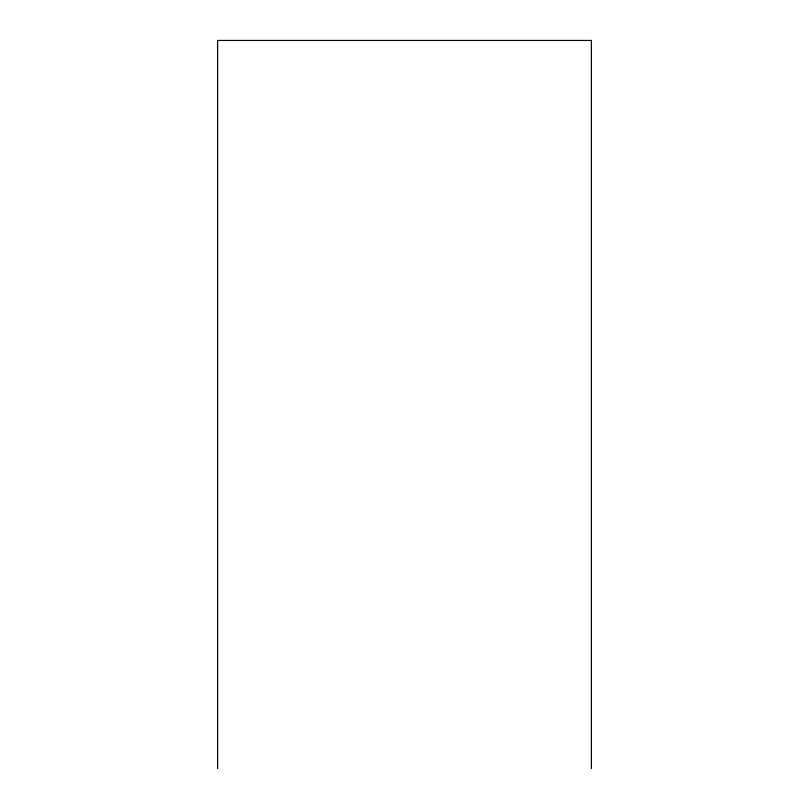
<?xml version="1.0" encoding="UTF-8"?>
<svg xmlns="http://www.w3.org/2000/svg" width="809" height="809" viewBox="0 0 809 809"><rect width="100%" height="100%" fill="white"/><g stroke="black" fill="none" stroke-linecap="round" stroke-linejoin="round"><path stroke-width="1.21" d="M591.399 768.55L591.399 40.45L217.601 40.45L217.601 768.55"/></g></svg>
